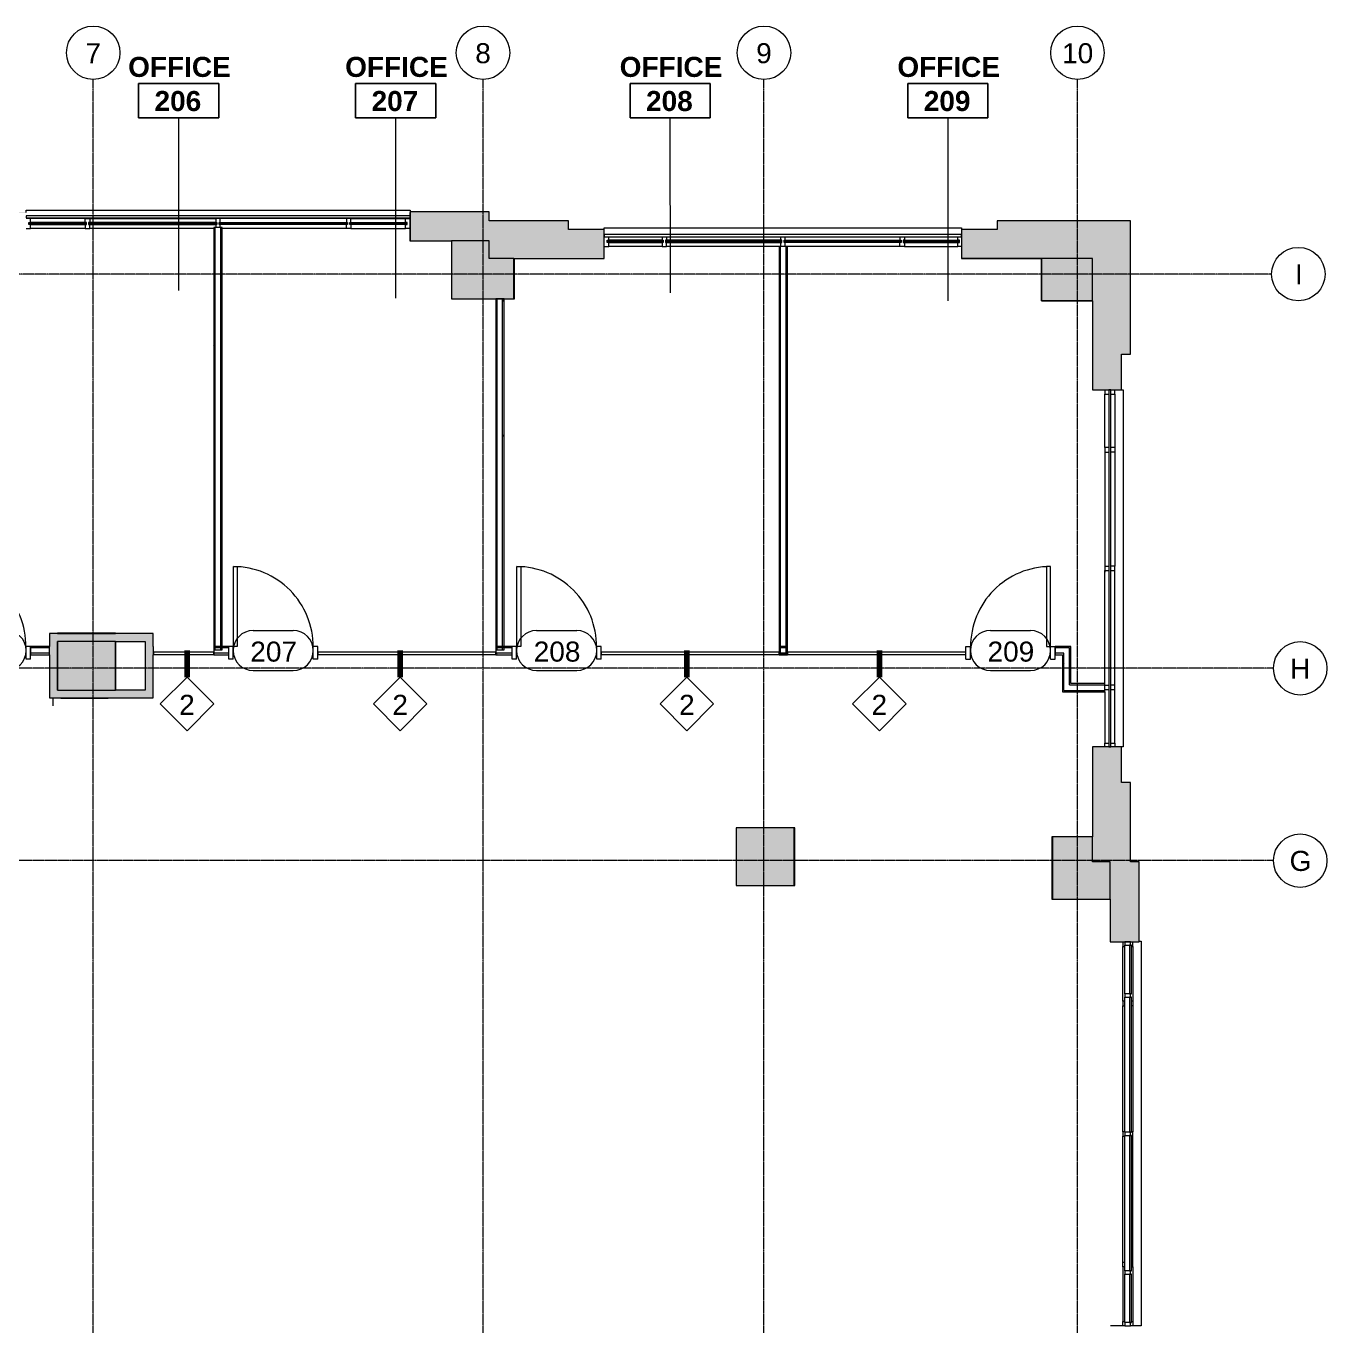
# Model space of a CAD drawing. Header units: inches. Extents: x 920 to 3559, y -583 to 5722.
# Drawn here: x 2958 to 3542, y 5138 to 5722 of the extents above; entities that cross this region are included whole.
import ezdxf

# ---------------------------------------------------------------- set-up
doc = ezdxf.new("R2010")
doc.units = ezdxf.units.IN
doc.header["$MEASUREMENT"] = 0
doc.linetypes.add('Grid Line 1_2_', pattern=[0.875, 0.5, -0.125, 0.125, -0.125])
for name, color, linetype, lineweight in [('1900 Duke Street_2nd Flr_LINKED_dwg', 8, 'Continuous', 9), ('A-AREA-IDEN', 2, 'Continuous', 9), ('A-COLS', 52, 'Continuous', 13), ('A-DOOR', 31, 'Continuous', 13), ('A-DOOR-FRAM', 31, 'Continuous', 20), ('A-DOOR-IDEN', 31, 'Continuous', 9), ('A-GLAZ-CURT', 52, 'Continuous', 9), ('A-GLAZ-CWMG', 51, 'Continuous', 9), ('A-WALL', 113, 'Continuous', 13), ('A-WALL-IDEN', 211, 'Continuous', 9), ('A-WALL-PATT', 111, 'Continuous', 13), ('AE-COLUMN', 7, 'Continuous', 9), ('AE-GLAZING', 7, 'Continuous', 9), ('AE-SILL', 7, 'Continuous', 9), ('AE-WALLS-PATT', 7, 'Continuous', 9), ('AE-WALLS-TENANT', 7, 'Continuous', 9), ('I-WALL', 2, 'Continuous', 13), ('S-GRID', 1, 'Continuous', 9), ('S-GRID-IDEN', 1, 'Continuous', 9)]:
    doc.layers.add(name, color=color, linetype=linetype, lineweight=lineweight)
doc.styles.add('Swis721 Lt BT', font='swissl.ttf', dxfattribs={"height": 9})
doc.styles.add('Swis721 Lt BT_B', font='', dxfattribs={"height": 9})
doc.styles.get('Swis721 Lt BT_B').set_extended_font_data('Swis721 Lt BT', bold=True)
pattern_1 = [(0, (-27928.1796, 0), (30.72, 7.68), [1.267, -21.773, 1.267, -21.773, -122.88]), (0, (-27928.1796, 0), (30.72, 7.68), [-46.08, 1.267, -44.813, 1.267, -21.773, -53.76]), (0, (-27928.1796, 0), (30.72, 7.68), [-115.2, 1.267, -14.093, 1.267, -37.133]), (120, (-27916.6596, 3.84), (-22.0110751, 22.7643004), [1.267, -21.773, 1.267, -21.773, -122.88]), (120, (-27916.6596, 3.84), (-22.0110751, 22.7643004), [-46.08, 1.267, -44.813, 1.267, -21.773, -53.76]), (120, (-27916.6596, 3.84), (-22.0110751, 22.7643004), [-115.2, 1.267, -14.093, 1.267, -37.133]), (240, (-27912.8196, 19.2), (-8.7089249, -30.4443004), [1.267, -21.773, 1.267, -21.773, -122.88]), (240, (-27912.8196, 19.2), (-8.7089249, -30.4443004), [-46.08, 1.267, -44.813, 1.267, -21.773, -53.76]), (240, (-27912.8196, 19.2), (-8.7089249, -30.4443004), [-115.2, 1.267, -14.093, 1.267, -37.133])]

# ---------------------------------------------------------------- blocks, each defined once
blk = doc.blocks.new('1900 Duke Street_2nd Flr_LINKED_dwg-5565117-FIRST FLOOR CONSTRUCTION')
at = {"layer": 'AE-WALLS-PATT'}
h = blk.add_hatch(color=256, dxfattribs=at)
h.paths.add_polyline_path([(1752, 1220.75), (1759.94, 1220.75), (1759.94, 1246.37), (1759.81, 1246.37), (1759.8, 1220.87), (1731.81, 1220.87), (1731.81, 1246.37), (1731.69, 1246.37), (1731.69, 1220.75), (1746.94, 1220.75)], flags=0)
h.paths.add_polyline_path([(1704, 1259.37), (1739.63, 1259.37), (1739.63, 1259.62), (1704, 1259.62)], flags=0)
h.paths.add_polyline_path([(1787.63, 1259.37), (1787.63, 1259.62), (1752, 1259.62), (1752, 1259.37), (1787.08, 1259.37)], flags=0)
h = blk.add_hatch(color=256, dxfattribs=at)
h.paths.add_polyline_path([(1998.5, 1220.75), (2006.94, 1220.75), (2006.94, 1238.87), (2006.68, 1238.87), (2006.68, 1220.87), (1978.69, 1220.87), (1978.69, 1220.75), (1995.63, 1220.75)], flags=0)
h.paths.add_polyline_path([(1960.06, 1246.87), (1960.06, 1257.12), (1960, 1257.12), (1960, 1246.87)], flags=0)
h.paths.add_polyline_path([(1960.06, 1258.12), (1960.06, 1259.62), (1960, 1259.62), (1960, 1258.12)], flags=0)
for points in [[(2243.55, 1219.89), (2243.55, 1219.9), (2243.55, 1238.9), (2243.5, 1238.87), (2243.5, 1219.89)], [(2130.5, 957.29), (2132.83, 957.29), (2132.83, 983.31), (2132.5, 983.31), (2132.5, 957.31), (2106.68, 957.29)], [(2248.5, 951.06), (2274.44, 951.06), (2274.44, 951.25), (2248.5, 951.26), (2248.5, 979.25), (2266.5, 979.25), (2266.5, 979.31), (2248.38, 979.31), (2248.38, 951.06)]]:
    blk.add_hatch(color=256, dxfattribs=at).paths.add_polyline_path(points, flags=0)
h = blk.add_hatch(color=256, dxfattribs=at)
h.paths.add_polyline_path([(2274.5, 703.69), (2274.5, 731.94), (2248.38, 731.94), (2248.38, 703.69), (2250.52, 703.69)], flags=0)
h.paths.add_polyline_path([(2283.5, 759.56), (2287.25, 759.56), (2287.25, 759.62), (2283.5, 759.62)], flags=0)
h.paths.add_polyline_path([(2274.5, 759.56), (2281, 759.56), (2281, 759.62), (2274.5, 759.62)], flags=0)
at = {"layer": 'AE-COLUMN', "flags": 128}
blk.add_lwpolyline([(2106.68, 957.29), (2132.83, 957.29), (2132.83, 983.31), (2132.5, 983.31)], dxfattribs=at)
at = {"layer": 'AE-GLAZING'}
for p, q in [((1931.44, 1256.87), (1874.84, 1256.87)), ((1814.75, 1254.92), (1788.88, 1254.92)), ((1814.75, 1254.32), (1788.88, 1254.32)), ((1789.25, 1254.92), (1789.25, 1254.32)), ((1814.25, 1255.12), (1789.63, 1255.12)), ((1814.25, 1252.37), (1789.63, 1252.37)), ((1814.37, 1254.32), (1814.37, 1254.92)), ((1873.34, 1254.92), (1815.75, 1254.92)), ((1873.34, 1254.32), (1815.75, 1254.32)), ((1816.13, 1254.32), (1816.13, 1254.92)), ((1871.97, 1252.37), (1816.25, 1252.37)), ((1872.97, 1254.32), (1872.97, 1254.92)), ((1874.34, 1254.92), (1931.94, 1254.92)), ((1874.34, 1254.32), (1931.94, 1254.32)), ((1874.72, 1254.32), (1874.72, 1254.92)), ((1931.44, 1252.37), (1875.72, 1252.37)), ((1931.56, 1254.32), (1931.56, 1254.92)), ((1932.94, 1254.92), (1958.81, 1254.92)), ((1932.94, 1254.32), (1958.81, 1254.32)), ((1933.31, 1254.32), (1933.31, 1254.92)), ((1933.44, 1255.12), (1958.06, 1255.12)), ((1933.44, 1252.37), (1958.06, 1252.37)), ((1958.44, 1254.92), (1958.44, 1254.32)), ((2073.75, 1246.92), (2048.5, 1246.92)), ((2073.75, 1246.32), (2048.5, 1246.32)), ((2048.88, 1246.92), (2048.88, 1246.32)), ((2073.25, 1247.12), (2049.25, 1247.12)), ((2073.25, 1244.37), (2049.25, 1244.37)), ((2073.37, 1246.32), (2073.37, 1246.92)), ((2126.94, 1246.92), (2074.75, 1246.92)), ((2126.94, 1246.32), (2074.75, 1246.32)), ((2075.13, 1246.32), (2075.13, 1246.92)), ((2075.25, 1248.62), (2075.25, 1247.12)), ((2125.75, 1244.37), (2075.25, 1244.37)), ((2126.44, 1248.62), (2126.44, 1247.12)), ((2126.56, 1246.32), (2126.56, 1246.92)), ((2127.94, 1246.92), (2180.5, 1246.92)), ((2127.94, 1246.32), (2180.5, 1246.32)), ((2128.31, 1246.32), (2128.31, 1246.92)), ((2180, 1244.37), (2129.5, 1244.37)), ((2180, 1248.62), (2180, 1247.12)), ((2180.12, 1246.32), (2180.12, 1246.92)), ((2181.5, 1246.92), (2206.75, 1246.92)), ((2181.5, 1246.32), (2206.75, 1246.32)), ((2181.88, 1246.32), (2181.88, 1246.92)), ((2182, 1247.12), (2206, 1247.12)), ((2182, 1244.37), (2206, 1244.37)), ((2206.37, 1246.92), (2206.37, 1246.32)), ((2272, 1154), (2272, 1178)), ((2276.5, 1047.25), (2276.5, 1098.81)), ((2272, 1047.25), (2273.75, 1047.25)), ((2273.75, 1045.25), (2272, 1045.25)), ((2272, 1044.37), (2272, 1021.25)), ((2280, 905.37), (2280, 930)), ((2280, 846.78), (2280, 903.37)), ((2284.5, 788.19), (2284.5, 844.78)), ((2280, 786.19), (2280, 761.56))]:
    blk.add_line(p, q, dxfattribs=at)
at = {"layer": 'AE-GLAZING', "flags": 128}
for points in [[(1787.63, 1252.37), (1789.63, 1252.37), (1789.63, 1254.12), (1814.25, 1254.12), (1814.75, 1254.12), (1814.75, 1255.12), (1814.25, 1255.12), (1814.25, 1256.87), (1789.63, 1256.87)], [(1789.63, 1254.12), (1788.88, 1254.12), (1788.88, 1255.12), (1789.63, 1255.12), (1789.63, 1256.87), (1787.63, 1256.87)], [(1814.25, 1256.87), (1816.25, 1256.87), (1816.25, 1255.12)], [(1816.25, 1256.87), (1872.84, 1256.87), (1872.84, 1255.12), (1873.34, 1255.12), (1873.34, 1254.12), (1872.84, 1254.12)], [(1874.84, 1252.87), (1874.84, 1254.12), (1874.34, 1254.12), (1874.34, 1255.12), (1874.84, 1255.12), (1874.84, 1256.87), (1872.84, 1256.87)], [(1933.44, 1256.87), (1931.44, 1256.87), (1931.44, 1255.12)], [(1960.06, 1252.37), (1958.06, 1252.37), (1958.06, 1254.12), (1933.44, 1254.12), (1932.94, 1254.12), (1932.94, 1255.12), (1933.44, 1255.12), (1933.44, 1256.87), (1958.06, 1256.87)], [(1958.06, 1254.12), (1958.81, 1254.12), (1958.81, 1255.12), (1958.06, 1255.12), (1958.06, 1256.87), (1960.06, 1256.87)], [(1814.25, 1254.12), (1814.25, 1252.37), (1816.25, 1252.37), (1816.25, 1254.12)], [(1872.84, 1255.12), (1816.25, 1255.12), (1815.75, 1255.12), (1815.75, 1254.12), (1816.25, 1254.12), (1872.84, 1254.12), (1872.84, 1252.87)], [(1874.84, 1255.12), (1931.44, 1255.12), (1931.94, 1255.12), (1931.94, 1254.12), (1931.44, 1254.12), (1874.84, 1254.12)], [(1933.44, 1254.12), (1933.44, 1252.37), (1931.44, 1252.37), (1931.44, 1254.12)], [(2047.25, 1244.37), (2049.25, 1244.37), (2049.25, 1246.12), (2048.5, 1246.12), (2048.5, 1247.12), (2049.25, 1247.12), (2049.25, 1248.62)], [(2049.25, 1246.12), (2073.25, 1246.12), (2073.25, 1244.37), (2075.25, 1244.37), (2075.25, 1246.12)], [(2073.25, 1248.62), (2073.25, 1247.12), (2073.75, 1247.12), (2073.75, 1246.12), (2073.25, 1246.12)], [(2126.44, 1246.12), (2126.94, 1246.12), (2126.94, 1247.12), (2126.44, 1247.12), (2075.25, 1247.12), (2074.75, 1247.12), (2074.75, 1246.12), (2075.25, 1246.12), (2126.44, 1246.12), (2126.44, 1244.37)], [(2128.44, 1244.37), (2128.44, 1246.12), (2127.94, 1246.12), (2127.94, 1247.12), (2128.44, 1247.12), (2128.44, 1248.62)], [(2128.44, 1247.12), (2180, 1247.12), (2180.5, 1247.12), (2180.5, 1246.12), (2180, 1246.12), (2128.44, 1246.12)], [(2182, 1246.12), (2182, 1244.37), (2180, 1244.37), (2180, 1246.12)], [(2182, 1248.62), (2182, 1247.12), (2181.5, 1247.12), (2181.5, 1246.12), (2182, 1246.12), (2206, 1246.12)], [(2207.63, 1244.37), (2206, 1244.37), (2206, 1246.12), (2206.75, 1246.12), (2206.75, 1247.12), (2206, 1247.12), (2206, 1248.62)], [(2272, 1180), (2272, 1178), (2273.75, 1178)], [(2274.75, 1178), (2276.5, 1178), (2276.5, 1180)], [(2276.5, 1178), (2276.5, 1154), (2274.75, 1154)], [(2273.75, 1154), (2272, 1154), (2272, 1152), (2273.75, 1152)], [(2272, 1152), (2272, 1100.81), (2273.75, 1100.81)], [(2276.5, 1154), (2276.5, 1152), (2274.75, 1152)], [(2276.5, 1152), (2276.5, 1100.81), (2274.75, 1100.81)], [(2272, 1048.12), (2272, 1098.81), (2273.75, 1098.81)], [(2274.75, 1098.81), (2276.5, 1098.81), (2276.5, 1100.81)], [(2276.5, 1045.25), (2276.5, 1047.25), (2274.75, 1047.25)], [(2276.5, 1021.25), (2276.5, 1045.25), (2274.75, 1045.25)], [(2272, 1019.62), (2272, 1021.25), (2273.75, 1021.25)], [(2274.75, 1021.25), (2276.5, 1021.25), (2276.5, 1019.62)], [(2280, 932), (2280, 930), (2281, 930)], [(2284, 930), (2284.5, 930), (2284.5, 932)], [(2284.5, 930), (2284.5, 905.37), (2284, 905.37)], [(2281, 905.37), (2280, 905.37), (2280, 903.37), (2281, 903.37)], [(2284.5, 905.37), (2284.5, 903.37), (2284, 903.37)], [(2284.5, 903.37), (2284.5, 846.78), (2284, 846.78)], [(2281, 846.78), (2280, 846.78), (2280, 844.78)], [(2280, 788.19), (2280, 844.78), (2281, 844.78)], [(2284, 844.78), (2284.5, 844.78), (2284.5, 846.78)], [(2281, 786.19), (2280, 786.19), (2280, 788.19), (2281, 788.19)], [(2284.5, 786.19), (2284.5, 788.19), (2284, 788.19)], [(2284, 786.19), (2284.5, 786.19), (2284.5, 761.56)], [(2280, 759.56), (2280, 761.56), (2281, 761.56)], [(2284, 761.56), (2284.5, 761.56), (2284.5, 759.56)]]:
    blk.add_lwpolyline(points, dxfattribs=at)
at = {"layer": 'AE-SILL', "flags": 128}
for points in [[(1787.63, 1259.62), (1787.63, 1260.62), (1960.06, 1260.62), (1960.06, 1259.87)], [(2047.25, 1251.9), (2047.25, 1252.62), (2207.63, 1252.62), (2207.63, 1251.9)], [(2279.5, 1180), (2280.25, 1180), (2280.25, 1019.62), (2279.5, 1019.62)], [(2287.44, 932.37), (2288.25, 932.37), (2288.25, 759.62), (2287.25, 759.62)]]:
    blk.add_lwpolyline(points, dxfattribs=at)
at = {"layer": 'AE-WALLS-TENANT'}
for p, q in [((1960, 1257.12), (1960, 1246.87)), ((2272, 1101.56), (2272, 1098.06)), ((2272, 1100.81), (2272, 1098.81)), ((1827.96, 1045.12), (1827.96, 1067)), ((1799.71, 1041.62), (1799.71, 1038.06)), ((1827.96, 1041.56), (1827.96, 1041.62))]:
    blk.add_line(p, q, dxfattribs=at)
at = {"layer": 'AE-WALLS-TENANT', "flags": 128}
for points in [[(1960.06, 1259.62), (1960, 1259.62), (1960, 1258.12)], [(1960.06, 1259.62), (1960, 1259.62), (1960, 1258.12)], [(1960, 1257.12), (1960, 1246.87), (1960.06, 1246.87)], [(2002.25, 1220.75), (2006.94, 1220.75), (2006.94, 1238.87), (2047.25, 1238.87)], [(2266.5, 1219.89), (2243.5, 1219.89), (2243.5, 1238.87), (2207.63, 1238.87)], [(1978.69, 1220.88), (1978.69, 1220.75), (1998.5, 1220.75)], [(1803.21, 1041.62), (1803.21, 1041.56), (1824.46, 1041.56), (1824.46, 1041.62)], [(2274.44, 951.06), (2248.38, 951.06), (2248.38, 979.31), (2266.5, 979.31)], [(2281, 759.62), (2274.5, 759.62), (2274.5, 759.56)], [(2287.25, 759.56), (2287.25, 759.62), (2283.5, 759.62)]]:
    blk.add_lwpolyline(points, dxfattribs=at)
blk = doc.blocks.new('Single Flush - OTJ_SOLIDFLUSH_ALUM-5854609-FIRST FLOOR CONSTRUCTION')
at = {"layer": 'A-DOOR', "lineweight": 20}
for p, q in [((16.15625, -1.875), (17.90625, -1.875)), ((16.15625, -37.6875), (16.15625, -1.875)), ((17.90625, -1.875), (17.90625, -37.6875)), ((17.90625, -37.6875), (16.15625, -37.6875))]:
    blk.add_line(p, q, dxfattribs=at)
at = {"layer": 'A-DOOR', "lineweight": 9}
blk.add_arc((17.90625, -1.875), 35.8125, 179.5, 270, dxfattribs=at)
at = {"layer": 'A-DOOR-FRAM'}
for p, q in [((-20, 3.875), (-20, -1.875)), ((-20, 3.875), (-18, 3.875)), ((-18, 3.875), (-18, -1.875)), ((18.000004, 3.875), (18.000004, -1.875)), ((18.000004, 3.875), (20.000004, 3.875)), ((20.000004, 3.875), (20.000004, -1.875)), ((-20, -1.875), (-18, -1.875)), ((18.000004, -1.875), (20.000004, -1.875))]:
    blk.add_line(p, q, dxfattribs=at)
blk = doc.blocks.new('Single Flush - OTJ_SOLIDFLUSH_ALUM-5854608-FIRST FLOOR CONSTRUCTION')
at = {"layer": 'A-DOOR', "lineweight": 20}
for p, q in [((16.15625, 37.6875), (16.15625, 1.875)), ((17.90625, 37.6875), (16.15625, 37.6875)), ((17.90625, 1.875), (17.90625, 37.6875)), ((16.15625, 1.875), (17.90625, 1.875))]:
    blk.add_line(p, q, dxfattribs=at)
at = {"layer": 'A-DOOR', "lineweight": 9}
blk.add_arc((17.90625, 1.875), 35.8125, 90, 180.5, dxfattribs=at)
at = {"layer": 'A-DOOR-FRAM'}
for p, q in [((-20, -3.875), (-20, 1.875)), ((-20, 1.875), (-18, 1.875)), ((-18, -3.875), (-18, 1.875)), ((18.000004, -3.875), (18.000004, 1.875)), ((18.000004, 1.875), (20.000004, 1.875)), ((20.000004, -3.875), (20.000004, 1.875)), ((-20, -3.875), (-18, -3.875)), ((18.000004, -3.875), (20.000004, -3.875))]:
    blk.add_line(p, q, dxfattribs=at)
blk = doc.blocks.new('System Panel - Glazed-6073665-FIRST FLOOR CONSTRUCTION')
at = {"layer": 'A-GLAZ-CURT', "lineweight": 13}
for p, q in [((39.9375, 1.75), (-39.9375, 1.75)), ((-39.9375, 1.75), (-39.9375, 0.75)), ((-39.9375, 0.75), (39.9375, 0.75)), ((39.9375, 0.75), (39.9375, 1.75))]:
    blk.add_line(p, q, dxfattribs=at)
blk = doc.blocks.new('System Panel - Glazed-6073279-FIRST FLOOR CONSTRUCTION')
at = {"layer": 'A-GLAZ-CURT', "lineweight": 13}
for p, q in [((39.9375, -0.75), (-39.9375, -0.75)), ((-39.9375, -0.75), (-39.9375, -1.75)), ((-39.9375, -1.75), (39.9375, -1.75)), ((39.9375, -1.75), (39.9375, -0.75))]:
    blk.add_line(p, q, dxfattribs=at)
blk = doc.blocks.new('System Panel - Glazed-6091435-FIRST FLOOR CONSTRUCTION')
at = {"layer": 'A-GLAZ-CURT', "lineweight": 13}
for p, q in [((40.0625, -0.75), (-40.0625, -0.75)), ((-40.0625, -0.75), (-40.0625, -1.75)), ((-40.0625, -1.75), (40.0625, -1.75)), ((40.0625, -1.75), (40.0625, -0.75))]:
    blk.add_line(p, q, dxfattribs=at)
blk = doc.blocks.new('System Panel - Glazed-6073234-FIRST FLOOR CONSTRUCTION')
at = {"layer": 'A-GLAZ-CURT', "lineweight": 13}
for p, q in [((13.59, -0.75), (-13.59, -0.75)), ((-13.59, -0.75), (-13.59, -1.75)), ((-13.59, -1.75), (13.59, -1.75)), ((13.59, -1.75), (13.59, -0.75))]:
    blk.add_line(p, q, dxfattribs=at)
blk = doc.blocks.new('Rectangular Column - 26_x26_-6061194-FIRST FLOOR CONSTRUCTION')
at = {"layer": 'A-COLS', "lineweight": 9}
blk.add_hatch(color=7, dxfattribs=at).paths.add_polyline_path([(-12.89, -13), (13, -12.96), (13, 13), (-13, 13), (-13, -13)], flags=0)
at = {"layer": 'A-COLS', "color": 8, "lineweight": 20}
for p, q in [((13, 13), (-13, 13)), ((-13, 13), (-13, -13)), ((13, -13), (13, 13)), ((-13, -13), (13, -13))]:
    blk.add_line(p, q, dxfattribs=at)
blk = doc.blocks.new('System Panel - Glazed-6062658-FIRST FLOOR CONSTRUCTION')
at = {"layer": 'A-GLAZ-CURT', "lineweight": 13}
for p, q in [((86.21875, 1.75), (-86.21875, 1.75)), ((-86.21875, 1.75), (-86.21875, 0.75)), ((-86.21875, 0.75), (86.21875, 0.75)), ((86.21875, 0.75), (86.21875, 1.75))]:
    blk.add_line(p, q, dxfattribs=at)
blk = doc.blocks.new('System Panel - Glazed-6062858-FIRST FLOOR CONSTRUCTION')
at = {"layer": 'A-GLAZ-CURT', "lineweight": 13}
for p, q in [((80.1875, 1.75), (-80.1875, 1.75)), ((-80.1875, 1.75), (-80.1875, 0.75)), ((-80.1875, 0.75), (80.1875, 0.75)), ((80.1875, 0.75), (80.1875, 1.75))]:
    blk.add_line(p, q, dxfattribs=at)
blk = doc.blocks.new('Rectangular Mullion - 1_5_ x 2_5_ rectangular-6353520-FIRST FLOOR CONSTRUCTION')
at = {"layer": 'A-GLAZ-CWMG', "lineweight": 20}
for p, q in [((0, 1.25), (-1.5, 1.25)), ((-1.5, 1.25), (-1.5, -1.25)), ((0, -1.25), (0, 1.25)), ((-1.5, -1.25), (0, -1.25))]:
    blk.add_line(p, q, dxfattribs=at)
blk = doc.blocks.new('System Panel - Glazed-6353539-FIRST FLOOR CONSTRUCTION')
at = {"layer": 'A-GLAZ-CURT', "lineweight": 13}
for p, q in [((10.875, 1.75), (-10.875, 1.75)), ((-10.875, 1.75), (-10.875, 0.75)), ((-10.875, 0.75), (10.875, 0.75)), ((10.875, 0.75), (10.875, 1.75))]:
    blk.add_line(p, q, dxfattribs=at)
blk = doc.blocks.new('System Panel - Glazed-6353951-FIRST FLOOR CONSTRUCTION')
at = {"layer": 'A-GLAZ-CURT', "lineweight": 13}
for p, q in [((30.359375, 1.75), (-30.359375, 1.75)), ((-30.359375, 1.75), (-30.359375, 0.75)), ((-30.359375, 0.75), (30.359375, 0.75)), ((30.359375, 0.75), (30.359375, 1.75))]:
    blk.add_line(p, q, dxfattribs=at)
blk = doc.blocks.new('Rectangular Mullion - 1_5_ x 2_5_ rectangular-6353524-FIRST FLOOR CONSTRUCTION')
at = {"layer": 'A-GLAZ-CWMG', "lineweight": 20}
for p, q in [((-1.5, 1.25), (0, 1.25)), ((-1.5, -1.25), (-1.5, 1.25)), ((0, 1.25), (0, -1.25)), ((0, -1.25), (-1.5, -1.25))]:
    blk.add_line(p, q, dxfattribs=at)
blk = doc.blocks.new('Rectangular Mullion - 1_5_ x 2_5_ rectangular-6353949-FIRST FLOOR CONSTRUCTION')
at = {"layer": 'A-GLAZ-CWMG'}
blk.add_line((31379.55, 5225.34), (31379.55, 5286.06), dxfattribs=at)
blk = doc.blocks.new('Rectangular Mullion - 1_5_ x 2_5_ rectangular-6353533-FIRST FLOOR CONSTRUCTION')
at = {"layer": 'A-GLAZ-CWMG'}
blk.add_line((31379.55, 5139.87), (31379.55, 5161.62), dxfattribs=at)
blk = doc.blocks.new('Rectangular Mullion - 1_5_ x 2_5_ rectangular-6353534-FIRST FLOOR CONSTRUCTION')
at = {"layer": 'A-GLAZ-CWMG', "lineweight": 20}
for p, q in [((-0.75, 1.25), (0.75, 1.25)), ((-0.75, -1.25), (-0.75, 1.25)), ((0.75, 1.25), (0.75, -1.25)), ((0.75, -1.25), (-0.75, -1.25))]:
    blk.add_line(p, q, dxfattribs=at)
blk = doc.blocks.new('Grid - Grid Head - Circle-50561-FIRST FLOOR CONSTRUCTION')
at = {"layer": 'S-GRID-IDEN'}
blk.add_circle((0, 0), 0.125, dxfattribs=at)
blk = doc.blocks.new('Room Tag - Room Name and Number-3379422-FIRST FLOOR CONSTRUCTION')
at = {"layer": 'A-AREA-IDEN'}
for p, q in [((-0.1881, -0.1636), (-0.1881, -0.0018)), ((-0.1881, -0.0018), (0.1869, -0.0018)), ((0.1869, -0.0018), (-0.1881, -0.0018)), ((-0.1881, -0.0018), (-0.1881, -0.1636)), ((0.1869, -0.0018), (0.1869, -0.1636)), ((0.1869, -0.1636), (0.1869, -0.0018)), ((0.1869, -0.1636), (-0.1881, -0.1636)), ((-0.1881, -0.1636), (0.1869, -0.1636))]:
    blk.add_line(p, q, dxfattribs=at)
blk = doc.blocks.new('Door Tag - Door Tag-41184-FIRST FLOOR CONSTRUCTION')
at = {"layer": 'A-DOOR-IDEN'}
for p, q in [((-0.09375, 0.09375), (0.09375, 0.09375)), ((-0.09375, -0.09375), (0.09375, -0.09375))]:
    blk.add_line(p, q, dxfattribs=at)
for centre, start, end in [((-0.09375, 0), 90, 270), ((0.09375, 0), 270, 90)]:
    blk.add_arc(centre, 0.09375, start, end, dxfattribs=at)
blk = doc.blocks.new('Wall Tag - 1_4_-62626-FIRST FLOOR CONSTRUCTION')
at = {"layer": 'A-WALL-IDEN'}
for p, q in [((-0.125, 0), (0, 0.125)), ((0, 0.125), (0.125, 0)), ((-0.125, 0), (0, -0.125)), ((0, -0.125), (0.125, 0))]:
    blk.add_line(p, q, dxfattribs=at)

msp = doc.modelspace()

# ---------------------------------------------------------------- hatches: boundary and pattern name
at = {"layer": 'A-WALL'}
for points in [[(3177.05, 5599.69), (3177.05, 5617.71), (3165.99, 5617.71), (3165.99, 5625.69), (3149.05, 5625.68), (3149.06, 5599.69), (3175.18, 5599.69)], [(3436.87, 5598.71), (3436.87, 5598.71), (3436.87, 5617.71), (3413.92, 5617.69), (3413.92, 5598.71), (3436.86, 5598.71)], [(3418.87, 5330.06), (3444.81, 5330.09), (3444.81, 5346.81), (3436.87, 5346.81), (3436.83, 5358.06), (3418.87, 5358.06), (3418.87, 5330.07)]]:
    msp.add_hatch(color=250, dxfattribs=at).paths.add_polyline_path(points, flags=0)
h = msp.add_hatch(color=250, dxfattribs=at)
h.paths.add_polyline_path([(2996.2, 5423.94), (2998.2, 5423.94), (2998.2, 5445.81), (2972.2, 5445.81), (2972.2, 5423.94), (2986.25, 5423.94)], flags=0)
h.paths.add_polyline_path([(2972.2, 5449.31), (2998.2, 5449.31), (2998.2, 5449.44), (2972.2, 5449.44)], flags=0)
at = {"layer": 'A-WALL-PATT', "lineweight": 9}
for points in [[(3130.43, 5625.69), (3165.99, 5625.7), (3165.99, 5638.69), (3130.43, 5638.69), (3130.43, 5638.39)], [(3177.36, 5617.71), (3201.62, 5617.71), (3201.62, 5634.71), (3165.99, 5634.71), (3165.99, 5617.71), (3177.35, 5617.71)], [(3217.62, 5617.71), (3217.62, 5630.71), (3201.62, 5630.71), (3201.62, 5617.71), (3217.59, 5617.71)], [(3393.99, 5617.71), (3393.99, 5630.71), (3377.99, 5630.71), (3378.03, 5617.71)], [(3436.87, 5617.71), (3453.87, 5617.71), (3453.87, 5634.71), (3393.99, 5634.71), (3393.99, 5617.71), (3423.54, 5617.71)], [(3436.87, 5574.81), (3453.87, 5574.81), (3453.87, 5617.71), (3436.87, 5617.69), (3436.87, 5598.7)], [(3440.87, 5558.81), (3449.87, 5558.81), (3449.87, 5574.81), (3436.87, 5574.81), (3436.87, 5558.81)], [(2972.08, 5423.94), (2972.08, 5449.31), (2968.58, 5449.31), (2968.58, 5423.94)], [(2986.25, 5445.81), (3011.54, 5445.81), (3011.54, 5449.31), (2972.08, 5449.31), (2972.08, 5445.81), (2972.2, 5445.81)], [(3015.04, 5420.44), (3015.04, 5449.31), (3011.54, 5449.31), (3011.54, 5420.44)], [(2968.58, 5420.44), (3011.54, 5420.44), (3011.54, 5423.94), (2968.58, 5423.94), (2968.58, 5420.89)], [(3444.81, 5382.44), (3449.87, 5382.44), (3449.87, 5398.44), (3436.87, 5398.44), (3436.87, 5382.44)], [(3453.62, 5346.81), (3453.87, 5346.81), (3453.87, 5382.44), (3436.87, 5382.44), (3436.87, 5346.81), (3449.87, 5346.81)], [(3444.89, 5310.81), (3457.81, 5310.81), (3457.81, 5346.81), (3444.81, 5346.81), (3444.81, 5310.81), (3444.87, 5310.81)]]:
    msp.add_hatch(color=7, dxfattribs=at).paths.add_polyline_path(points, flags=0)
h = msp.add_hatch(dxfattribs=at)
h.set_pattern_fill('FP_2', color=256, style=0, pattern_type=2)
h.set_pattern_definition(pattern_1)
h.paths.add_polyline_path([(3042.34, 5441.98), (3042.96, 5441.98), (3042.96, 5631.69), (3042.34, 5631.69), (3042.34, 5445.81)], flags=0)
h = msp.add_hatch(dxfattribs=at)
h.set_pattern_fill('FP_2', color=256, style=0, pattern_type=2)
h.set_pattern_definition(pattern_1)
h.paths.add_polyline_path([(3045.46, 5441.98), (3046.09, 5441.98), (3046.09, 5631.69), (3045.46, 5631.69), (3045.46, 5445.81)], flags=0)
h = msp.add_hatch(dxfattribs=at)
h.set_pattern_fill('FP_2', color=256, style=0, pattern_type=2)
h.set_pattern_definition(pattern_1)
h.paths.add_polyline_path([(3299.87, 5440.1), (3299.87, 5623.19), (3299.24, 5623.19), (3299.24, 5440.1)], flags=0)
h = msp.add_hatch(dxfattribs=at)
h.set_pattern_fill('FP_2', color=256, style=0, pattern_type=2)
h.set_pattern_definition(pattern_1)
h.paths.add_polyline_path([(3168.87, 5441.98), (3169.49, 5441.98), (3169.49, 5599.56), (3168.87, 5599.56), (3168.87, 5445.81)], flags=0)
h = msp.add_hatch(dxfattribs=at)
h.set_pattern_fill('FP_2', color=256, style=0, pattern_type=2)
h.set_pattern_definition(pattern_1)
h.paths.add_polyline_path([(3171.99, 5441.98), (3172.62, 5441.98), (3172.62, 5599.56), (3171.99, 5599.56), (3171.99, 5445.81)], flags=0)
h = msp.add_hatch(dxfattribs=at)
h.set_pattern_fill('FP_2', color=256, style=0, pattern_type=2)
h.set_pattern_definition(pattern_1)
h.paths.add_polyline_path([(2913.56, 5442.94), (2920.06, 5442.94), (2920.06, 5443.56), (2913.56, 5443.56)], flags=0)
h.paths.add_polyline_path([(2960.06, 5442.94), (2968.58, 5442.94), (2968.58, 5443.56), (2960.06, 5443.56)], flags=0)
h.paths.add_polyline_path([(2651.06, 5442.94), (2655.06, 5442.94), (2655.06, 5443.56), (2650.31, 5443.56), (2650.31, 5442.94)], flags=0)
h.paths.add_polyline_path([(2642.31, 5442.94), (2647.81, 5442.94), (2647.81, 5443.56), (2641.43, 5443.56), (2641.43, 5442.94), (2642.12, 5442.94)], flags=0)
h.paths.add_polyline_path([(2786.18, 5442.94), (2786.81, 5442.94), (2786.81, 5443.56), (2786.18, 5443.56)], flags=0)
h.paths.add_polyline_path([(2789.31, 5442.94), (2792.81, 5442.94), (2792.81, 5443.56), (2789.31, 5443.56)], flags=0)
h = msp.add_hatch(dxfattribs=at)
h.set_pattern_fill('FP_2', color=256, style=0, pattern_type=2)
h.set_pattern_definition(pattern_1)
h.paths.add_polyline_path([(3423.99, 5439.81), (3423.99, 5440.44), (3419.99, 5440.44), (3419.99, 5439.81), (3423.37, 5439.81)], flags=0)
h.paths.add_polyline_path([(3176.24, 5439.81), (3176.24, 5440.44), (3168.87, 5440.44), (3168.87, 5439.81), (3172.62, 5439.81)], flags=0)
h.paths.add_polyline_path([(3296.12, 5439.81), (3299.87, 5439.81), (3299.87, 5440.1), (3296.12, 5440.1), (3296.12, 5439.94)], flags=0)
h.paths.add_polyline_path([(3046.09, 5439.81), (3048.99, 5439.81), (3048.99, 5440.44), (3042.34, 5440.44), (3042.34, 5439.81), (3045.46, 5439.81)], flags=0)
h.paths.add_polyline_path([(3015.04, 5439.81), (3015.17, 5439.81), (3015.17, 5440.44), (3015.04, 5440.44)], flags=0)
h = msp.add_hatch(dxfattribs=at)
h.set_pattern_fill('FP_2', color=256, style=0, pattern_type=2)
h.set_pattern_definition(pattern_1)
h.paths.add_polyline_path([(3423.37, 5423.19), (3423.99, 5423.19), (3423.99, 5439.81), (3423.37, 5439.81), (3423.37, 5426.31)], flags=0)

# ---------------------------------------------------------------- linework, layer by layer
at = {"layer": 'A-AREA-IDEN'}
for p, q in [((3026.6, 5603.38), (3026.59, 5680.85)), ((3124.05, 5599.85), (3124.04, 5680.85)), ((3247.28, 5602.28), (3247.27, 5680.85)), ((3371.98, 5598.74), (3371.97, 5680.85))]:
    msp.add_line(p, q, dxfattribs=at)
at = {"layer": 'A-WALL', "color": 8, "lineweight": 20}
for p, q in [((3165.99, 5638.69), (3130.43, 5638.69)), ((3130.43, 5638.69), (3130.43, 5625.69)), ((3165.99, 5634.71), (3165.99, 5638.69)), ((3201.62, 5634.71), (3165.99, 5634.71)), ((3201.62, 5630.71), (3201.62, 5634.71)), ((3217.62, 5630.71), (3201.62, 5630.71)), ((3217.62, 5617.71), (3217.62, 5630.71)), ((3393.99, 5630.71), (3377.99, 5630.71)), ((3377.99, 5630.71), (3377.99, 5617.71)), ((3453.87, 5634.71), (3393.99, 5634.71)), ((3393.99, 5634.71), (3393.99, 5630.71)), ((3453.87, 5574.81), (3453.87, 5634.71)), ((3130.43, 5625.69), (3149.05, 5625.69)), ((3149.05, 5625.69), (3149.05, 5599.69)), ((3177.05, 5617.71), (3217.62, 5617.71)), ((3177.05, 5599.69), (3177.05, 5617.71)), ((3377.99, 5617.71), (3413.92, 5617.71)), ((3413.92, 5617.71), (3413.92, 5598.71)), ((3149.05, 5599.69), (3177.05, 5599.69)), ((3413.92, 5598.71), (3436.87, 5598.71)), ((3436.87, 5598.71), (3436.87, 5558.81)), ((3449.87, 5574.81), (3453.87, 5574.81)), ((3449.87, 5558.81), (3449.87, 5574.81)), ((3436.87, 5558.81), (3449.87, 5558.81)), ((2972.2, 5449.44), (2972.2, 5449.31)), ((2998.2, 5449.44), (2972.2, 5449.44)), ((2972.2, 5445.81), (2972.2, 5423.94)), ((2998.2, 5449.31), (2998.2, 5449.44)), ((2998.2, 5423.94), (2998.2, 5445.81)), ((3436.87, 5398.44), (3436.87, 5358.06)), ((3449.87, 5398.44), (3436.87, 5398.44)), ((3449.87, 5382.44), (3449.87, 5398.44)), ((3453.87, 5382.44), (3449.87, 5382.44)), ((3453.87, 5346.81), (3453.87, 5382.44)), ((3418.87, 5358.06), (3418.87, 5330.06)), ((3436.87, 5358.06), (3418.87, 5358.06)), ((3457.81, 5346.81), (3453.87, 5346.81)), ((3457.81, 5310.81), (3457.81, 5346.81)), ((3418.87, 5330.06), (3444.81, 5330.06)), ((3444.81, 5330.06), (3444.81, 5310.81)), ((3444.81, 5310.81), (3457.81, 5310.81))]:
    msp.add_line(p, q, dxfattribs=at)
at = {"layer": 'A-WALL'}
for p, q in [((3042.96, 5441.98), (3042.96, 5631.69)), ((3045.46, 5441.98), (3045.46, 5631.69)), ((3296.74, 5440.1), (3296.74, 5623.19)), ((3299.24, 5440.1), (3299.24, 5623.19)), ((3169.49, 5441.98), (3169.49, 5599.56)), ((3171.99, 5441.98), (3171.99, 5599.56)), ((2968.58, 5442.94), (2960.06, 5442.94)), ((2968.58, 5440.44), (2960.06, 5440.44)), ((2968.58, 5439.81), (2968.58, 5443.56)), ((3015.04, 5443.56), (3015.04, 5439.81)), ((3015.17, 5442.94), (3015.04, 5442.94)), ((3015.17, 5440.44), (3015.04, 5440.44)), ((3048.99, 5442.94), (3042.34, 5442.94)), ((3048.99, 5440.44), (3042.34, 5440.44)), ((3176.24, 5442.94), (3168.87, 5442.94)), ((3176.24, 5440.44), (3168.87, 5440.44)), ((3299.87, 5442.94), (3296.12, 5442.94)), ((3299.87, 5440.44), (3296.12, 5440.44)), ((3426.49, 5442.94), (3419.99, 5442.94)), ((3423.99, 5440.44), (3419.99, 5440.44)), ((3423.99, 5423.81), (3423.99, 5440.44)), ((3426.49, 5426.31), (3426.49, 5442.94)), ((3426.49, 5426.31), (3442.37, 5426.31)), ((3423.99, 5423.81), (3442.37, 5423.81))]:
    msp.add_line(p, q, dxfattribs=at)
at = {"layer": 'A-WALL', "lineweight": 9}
for p, q in [((3165.99, 5625.69), (3149.05, 5625.69)), ((3165.99, 5617.71), (3165.99, 5625.69)), ((3177.05, 5617.71), (3165.99, 5617.71)), ((3436.87, 5617.71), (3413.92, 5617.71)), ((3436.87, 5598.71), (3436.87, 5617.71)), ((2972.2, 5449.31), (2998.2, 5449.31)), ((2998.2, 5445.81), (2972.2, 5445.81)), ((2972.2, 5423.94), (2998.2, 5423.94)), ((3436.87, 5346.81), (3436.87, 5358.06)), ((3444.81, 5346.81), (3436.87, 5346.81)), ((3444.81, 5330.06), (3444.81, 5346.81))]:
    msp.add_line(p, q, dxfattribs=at)
at = {"layer": 'A-WALL-IDEN', "lineweight": 90}
for p, q in [((3030.28, 5441.69), (3030.28, 5429.69)), ((3125.99, 5441.69), (3125.99, 5429.69)), ((3254.73, 5441.69), (3254.73, 5429.69)), ((3341.13, 5441.69), (3341.13, 5429.69))]:
    msp.add_line(p, q, dxfattribs=at)
at = {"layer": 'A-WALL-IDEN'}
for p, q in [((3030.28, 5441.69), (3030.28, 5429.69)), ((3125.99, 5441.69), (3125.99, 5429.69)), ((3254.73, 5441.69), (3254.73, 5429.69)), ((3341.13, 5441.69), (3341.13, 5429.69))]:
    msp.add_line(p, q, dxfattribs=at)
at = {"layer": 'I-WALL'}
for p, q in [((3046.09, 5631.69), (3042.34, 5631.69)), ((3042.34, 5631.69), (3042.34, 5439.81)), ((3046.09, 5441.98), (3046.09, 5631.69)), ((3299.87, 5623.19), (3296.12, 5623.19)), ((3296.12, 5623.19), (3296.12, 5439.81)), ((3299.87, 5439.81), (3299.87, 5623.19)), ((3172.62, 5599.56), (3168.87, 5599.56)), ((3168.87, 5599.56), (3168.87, 5439.81)), ((3172.62, 5441.98), (3172.62, 5599.56)), ((2968.58, 5443.56), (2960.06, 5443.56)), ((2960.06, 5443.56), (2960.06, 5439.81)), ((2960.06, 5439.81), (2968.58, 5439.81)), ((3015.17, 5443.56), (3015.04, 5443.56)), ((3015.04, 5439.81), (3015.17, 5439.81)), ((3015.17, 5439.81), (3015.17, 5443.56)), ((3048.99, 5443.56), (3042.34, 5443.56)), ((3042.34, 5441.98), (3046.09, 5441.98)), ((3042.34, 5439.81), (3048.99, 5439.81)), ((3048.99, 5439.81), (3048.99, 5443.56)), ((3176.24, 5443.56), (3168.87, 5443.56)), ((3168.87, 5441.98), (3172.62, 5441.98)), ((3168.87, 5439.81), (3176.24, 5439.81)), ((3176.24, 5439.81), (3176.24, 5443.56)), ((3299.87, 5443.56), (3296.12, 5443.56)), ((3296.12, 5440.1), (3299.87, 5440.1)), ((3296.12, 5439.81), (3299.87, 5439.81)), ((3427.12, 5443.56), (3419.99, 5443.56)), ((3419.99, 5443.56), (3419.99, 5439.81)), ((3419.99, 5439.81), (3423.37, 5439.81)), ((3423.37, 5439.81), (3423.37, 5423.19)), ((3427.12, 5426.94), (3427.12, 5443.56)), ((3442.37, 5426.94), (3427.12, 5426.94)), ((3442.37, 5423.19), (3442.37, 5426.94)), ((3423.37, 5423.19), (3442.37, 5423.19))]:
    msp.add_line(p, q, dxfattribs=at)
at = {"layer": 'I-WALL', "color": 8, "lineweight": 20}
for p, q in [((2972.2, 5449.31), (2968.58, 5449.31)), ((2968.58, 5449.31), (2968.58, 5443.56)), ((2972.08, 5445.81), (2972.2, 5445.81)), ((2972.08, 5423.94), (2972.08, 5445.81)), ((3015.04, 5449.31), (2998.2, 5449.31)), ((2998.2, 5445.81), (3011.54, 5445.81)), ((3011.54, 5445.81), (3011.54, 5423.94)), ((3015.04, 5443.56), (3015.04, 5449.31)), ((2968.58, 5439.81), (2968.58, 5420.44)), ((3015.04, 5420.44), (3015.04, 5439.81)), ((2968.58, 5420.44), (3015.04, 5420.44)), ((2972.2, 5423.94), (2972.08, 5423.94)), ((3011.54, 5423.94), (2998.2, 5423.94))]:
    msp.add_line(p, q, dxfattribs=at)
at = {"layer": 'S-GRID', "linetype": 'Grid Line 1_2_'}
for p, q in [((2988.18, 4277.77), (2988.18, 5698.13)), ((3163.18, 4277.77), (3163.18, 5698.13)), ((3289.31, 4277.77), (3289.31, 5698.13)), ((3430.06, 4277.77), (3430.06, 5698.13)), ((3517.24, 5610.71), (1847.48, 5610.71)), ((3518.09, 5433.71), (1847.48, 5433.71)), ((3518.09, 5347.34), (1847.48, 5347.34))]:
    msp.add_line(p, q, dxfattribs=at)

# ---------------------------------------------------------------- block references
at = {"layer": '1900 Duke Street_2nd Flr_LINKED_dwg', "color": 7}
msp.add_blockref('1900 Duke Street_2nd Flr_LINKED_dwg-5565117-FIRST FLOOR CONSTRUCTION', (1170.37, 4378.81), dxfattribs=at)
at = {"layer": 'A-AREA-IDEN', "xscale": 95.99999999999994, "yscale": 95.99999999999994, "zscale": 95.99999999999994}
for p in [(3026.58, 5696.55), (3124.03, 5696.55), (3247.26, 5696.55), (3371.95, 5696.55)]:
    msp.add_blockref('Room Tag - Room Name and Number-3379422-FIRST FLOOR CONSTRUCTION', p, dxfattribs=at)
at = {"layer": 'A-COLS', "lineweight": 9}
msp.add_blockref('Rectangular Column - 26_x26_-6061194-FIRST FLOOR CONSTRUCTION', (3289.87, 5349.12), dxfattribs=at)
at = {"layer": 'A-DOOR', "rotation": 180}
for p in [(2940.06, 5441.69), (3068.99, 5441.69), (3196.24, 5441.69)]:
    msp.add_blockref('Single Flush - OTJ_SOLIDFLUSH_ALUM-5854609-FIRST FLOOR CONSTRUCTION', p, dxfattribs=at)
at = {"layer": 'A-DOOR'}
msp.add_blockref('Single Flush - OTJ_SOLIDFLUSH_ALUM-5854608-FIRST FLOOR CONSTRUCTION', (3399.99, 5441.69), dxfattribs=at)
at = {"layer": 'A-DOOR-IDEN', "xscale": 95.99999999999994, "yscale": 95.99999999999994, "zscale": 95.99999999999994}
for p in [(2940.06, 5441.69), (3068.99, 5441.69), (3196.24, 5441.69), (3399.99, 5441.69)]:
    msp.add_blockref('Door Tag - Door Tag-41184-FIRST FLOOR CONSTRUCTION', p, dxfattribs=at)
at = {"layer": 'A-GLAZ-CURT'}
for name, p in [('System Panel - Glazed-6062658-FIRST FLOOR CONSTRUCTION', (3044.21, 5635.19)), ('System Panel - Glazed-6062858-FIRST FLOOR CONSTRUCTION', (3297.81, 5626.69)), ('System Panel - Glazed-6073234-FIRST FLOOR CONSTRUCTION', (3028.75, 5441.69)), ('System Panel - Glazed-6073279-FIRST FLOOR CONSTRUCTION', (3256.18, 5441.69)), ('System Panel - Glazed-6091435-FIRST FLOOR CONSTRUCTION', (3339.93, 5441.69))]:
    msp.add_blockref(name, p, dxfattribs=at)
for name, p, rotation in [('System Panel - Glazed-6062858-FIRST FLOOR CONSTRUCTION', (3443.37, 5478.62), 270), ('System Panel - Glazed-6073665-FIRST FLOOR CONSTRUCTION', (3128.93, 5441.69), 180), ('System Panel - Glazed-6353539-FIRST FLOOR CONSTRUCTION', (3452.62, 5298.44), 270), ('System Panel - Glazed-6353951-FIRST FLOOR CONSTRUCTION', (3452.62, 5255.7), 270), ('System Panel - Glazed-6353951-FIRST FLOOR CONSTRUCTION', (3452.62, 5193.48), 270), ('System Panel - Glazed-6353539-FIRST FLOOR CONSTRUCTION', (3452.62, 5150.75), 270)]:
    msp.add_blockref(name, p, dxfattribs=dict(at, rotation=rotation))
at = {"layer": 'A-GLAZ-CWMG', "rotation": 90}
msp.add_blockref('Rectangular Mullion - 1_5_ x 2_5_ rectangular-6353520-FIRST FLOOR CONSTRUCTION', (3452.62, 5310.81), dxfattribs=at)
at = {"layer": 'A-GLAZ-CWMG'}
for name, p in [('Rectangular Mullion - 1_5_ x 2_5_ rectangular-6353533-FIRST FLOOR CONSTRUCTION', (-27928.18, 147.69)), ('Rectangular Mullion - 1_5_ x 2_5_ rectangular-6353949-FIRST FLOOR CONSTRUCTION', (-27928.18, 0)), ('Rectangular Mullion - 1_5_ x 2_5_ rectangular-6353949-FIRST FLOOR CONSTRUCTION', (-27928.18, -62.22)), ('Rectangular Mullion - 1_5_ x 2_5_ rectangular-6353533-FIRST FLOOR CONSTRUCTION', (-27928.18, 0))]:
    msp.add_blockref(name, p, dxfattribs=at)
at = {"layer": 'A-GLAZ-CWMG', "extrusion": (0, 0, -1), "rotation": 270}
for name, p in [('Rectangular Mullion - 1_5_ x 2_5_ rectangular-6353534-FIRST FLOOR CONSTRUCTION', (-3452.62, 5286.81)), ('Rectangular Mullion - 1_5_ x 2_5_ rectangular-6353534-FIRST FLOOR CONSTRUCTION', (-3452.62, 5224.59)), ('Rectangular Mullion - 1_5_ x 2_5_ rectangular-6353534-FIRST FLOOR CONSTRUCTION', (-3452.62, 5162.37)), ('Rectangular Mullion - 1_5_ x 2_5_ rectangular-6353524-FIRST FLOOR CONSTRUCTION', (-3452.62, 5138.37))]:
    msp.add_blockref(name, p, dxfattribs=at)
at = {"layer": 'A-WALL-IDEN', "xscale": 95.99999999999994, "yscale": 95.99999999999994, "zscale": 95.99999999999994}
for p in [(3030.28, 5417.69), (3125.99, 5417.69), (3254.73, 5417.69), (3341.13, 5417.69)]:
    msp.add_blockref('Wall Tag - 1_4_-62626-FIRST FLOOR CONSTRUCTION', p, dxfattribs=at)
at = {"layer": 'S-GRID-IDEN', "xscale": 95.99999999999994, "yscale": 95.99999999999994, "zscale": 95.99999999999994}
for p in [(2988.18, 5710.13), (3163.18, 5710.13), (3289.31, 5710.13), (3430.06, 5710.13)]:
    msp.add_blockref('Grid - Grid Head - Circle-50561-FIRST FLOOR CONSTRUCTION', p, dxfattribs=at)
at = {"layer": 'S-GRID-IDEN', "xscale": 95.99999999999994, "yscale": 95.99999999999994, "zscale": 95.99999999999994, "rotation": 89.99999999999982}
for p in [(3529.24, 5610.71), (3530.09, 5433.71), (3530.09, 5347.34)]:
    msp.add_blockref('Grid - Grid Head - Circle-50561-FIRST FLOOR CONSTRUCTION', p, dxfattribs=at)

# ---------------------------------------------------------------- texts
at = {"layer": 'A-AREA-IDEN', "char_height": 9, "attachment_point": 1, "style": 'Swis721 Lt BT_B'}
for s, insert, width in [('OFFICE', (3003.84, 5708.27), 54.843), ('OFFICE', (3101.29, 5708.27), 54.843), ('OFFICE', (3224.52, 5708.27), 54.843), ('OFFICE', (3349.21, 5708.27), 54.843), ('206', (3015.69, 5692.95), 25.452), ('207', (3113.13, 5692.95), 25.452), ('208', (3236.36, 5692.95), 25.452), ('209', (3361.06, 5692.95), 25.452)]:
    msp.add_mtext(s, dxfattribs=dict(at, insert=insert, width=width))
at = {"layer": 'A-DOOR-IDEN', "char_height": 9, "width": 24.543, "attachment_point": 1, "style": 'Swis721 Lt BT'}
for s, insert in [('207', (3058.69, 5445.71)), ('208', (3185.94, 5445.71)), ('209', (3389.69, 5445.71))]:
    msp.add_mtext(s, dxfattribs=dict(at, insert=insert))
at = {"layer": 'A-WALL-IDEN', "char_height": 9, "width": 8.181, "attachment_point": 1, "style": 'Swis721 Lt BT'}
for insert in [(3026.75, 5421.81), (3122.47, 5421.81), (3251.21, 5421.81), (3337.6, 5421.81)]:
    msp.add_mtext('2', dxfattribs=dict(at, insert=insert))
at = {"layer": 'S-GRID-IDEN', "char_height": 9, "attachment_point": 1, "style": 'Swis721 Lt BT'}
for s, insert, width in [('7', (2984.68, 5714.42), 8.181), ('8', (3159.68, 5714.42), 8.181), ('9', (3285.81, 5714.42), 8.181), ('10', (3423.17, 5714.42), 16.362), ('I', (3527.72, 5615.09), 3.636), ('H', (3525.56, 5438.09), 10.908), ('G', (3525.31, 5351.72), 11.514)]:
    msp.add_mtext(s, dxfattribs=dict(at, insert=insert, width=width))

doc.saveas('drawing.dxf')
